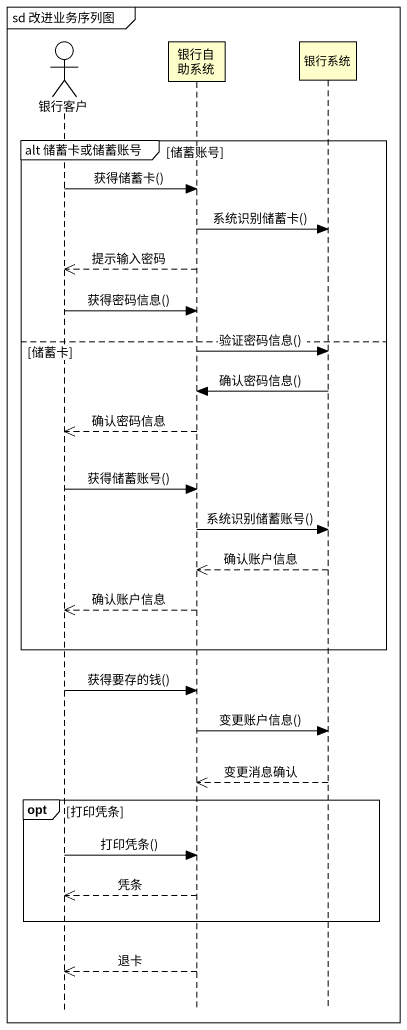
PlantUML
@startuml
mainframe sd 改进业务序列图
hide footbox
actor 银行客户
participant 银行自助系统
participant 银行系统

group alt 储蓄卡或储蓄账号 [储蓄账号]
  银行客户 -> 银行自助系统 : 获得储蓄卡()
  银行自助系统 -> 银行系统 : 系统识别储蓄卡()
  银行自助系统 -->> 银行客户 : 提示输入密码
  银行客户 -> 银行自助系统 : 获得密码信息()
else 储蓄卡
  银行自助系统 -> 银行系统 : 验证密码信息()
  银行系统 -> 银行自助系统 : 确认密码信息()
  银行自助系统 -->> 银行客户 : 确认密码信息
  银行客户 -> 银行自助系统 : 获得储蓄账号()
  银行自助系统 -> 银行系统 : 系统识别储蓄账号()
  银行系统 -->> 银行自助系统 : 确认账户信息
  银行自助系统 -->> 银行客户 : 确认账户信息
end
银行客户 -> 银行自助系统 : 获得要存的钱()
银行自助系统 -> 银行系统 : 变更账户信息()
银行系统 -->> 银行自助系统 : 变更消息确认
opt 打印凭条
  银行客户 -> 银行自助系统 : 打印凭条()
  银行自助系统 -->> 银行客户 : 凭条
end
银行自助系统 -->> 银行客户 : 退卡
@enduml
